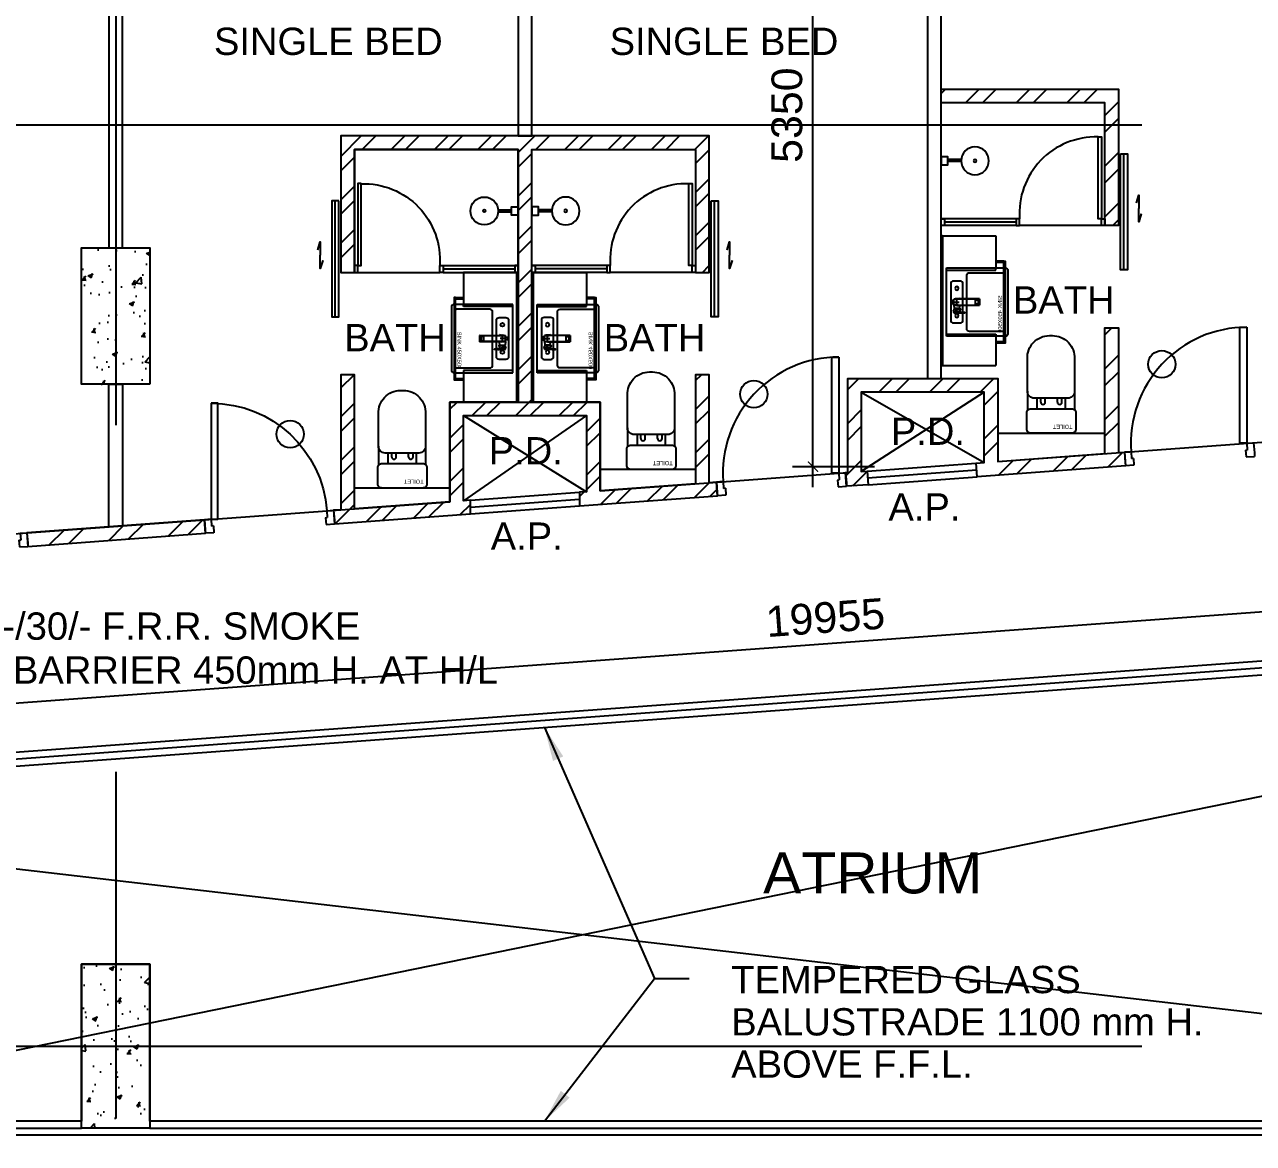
# Model space of a CAD drawing. Header units: millimetres. Extents: x 1500 to 71987, y 7230 to 49618.
# Drawn here: x 27332 to 36339, y 27988 to 36185 of the extents above; entities that cross this region are included whole.
import ezdxf
from ezdxf.enums import TextEntityAlignment as Align

# ---------------------------------------------------------------- set-up
doc = ezdxf.new("R2010")
doc.units = ezdxf.units.MM
doc.header["$MEASUREMENT"] = 0
doc.linetypes.add('CENTERX2', pattern=[101.6, 63.5, -12.7, 12.7, -12.7])
doc.layers.get('0').update_dxf_attribs({"color": 8})
doc.layers.get('Defpoints').update_dxf_attribs({"color": 8})
doc.layers.add('00-NONPLOT', color=8, linetype='Continuous', plot=False)
doc.layers.add('LP-Nonplot', color=8, linetype='Continuous', plot=False)
for name, color, linetype in [('arrow', 8, 'Continuous'), ('Default', 8, 'Continuous'), ('Door', 8, 'Continuous'), ('Dry Wall', 8, 'Continuous'), ('FSD', 8, 'Continuous'), ('GBP A.P.', 8, 'Continuous'), ('GBP Dim', 8, 'Continuous'), ('GBP Text 200', 8, 'Continuous'), ('GBP Text 250', 8, 'Continuous'), ('grid', 8, 'CENTERX2'), ('hatch', 8, 'Continuous'), ('HATCH 1', 8, 'Continuous'), ('LP-Sanitary', 8, 'Continuous'), ('LP-Sanitary2', 8, 'Continuous'), ('LP-WC', 8, 'Continuous'), ('PD', 8, 'Continuous'), ('PD DOOR', 8, 'Continuous'), ('SMOKE BARRIER', 8, 'Continuous'), ('TEXT', 8, 'Continuous'), ('TEXT Ref', 8, 'Continuous'), ('WALL-NEW', 8, 'Continuous'), ('WALL-STRUCTURE', 8, 'Continuous'), ('WINDOW', 8, 'Continuous'), ('zzz-room mix', 8, 'Continuous')]:
    doc.layers.add(name, color=color, linetype=linetype)
doc.layers.add('LP-Furn built-in', color=8, linetype='Continuous', lineweight=0)
doc.styles.add('BH', font='arial.ttf')
doc.dimstyles.new('200 GBP', dxfattribs={"dimscale": 1.5, "dimtxt": 150, "dimasz": 50, "dimexe": 100, "dimexo": 50, "dimgap": 50, "dimtad": 1, "dimdec": 0, "dimzin": 0, "dimdsep": 46, "dimtxsty": 'BH', "dimblk": 'ARCHTICK', "dimcen": 0.09, "dimdle": 100, "dimclrd": 9, "dimclre": 9, "dimclrt": 1, "dimadec": 0, "dimazin": 0, "dimtfac": 1, "dimtdec": 0, "dimtix": 1, "dimtmove": 2, "dimatfit": 3, "dimldrblk": 'ARCHTICK', "dimfxl": 300, "dimfxlon": 1, "dimtolj": 1, "dimtzin": 0, "dimarcsym": 0})
doc.dimstyles.get("Standard").update_dxf_attribs({"dimtxt": 0.18, "dimasz": 0.18, "dimexe": 0.18, "dimexo": 0.0625, "dimgap": 0.09, "dimtad": 0, "dimtih": 1, "dimtoh": 1, "dimdec": 4, "dimzin": 0, "dimdsep": 46, "dimtxsty": 'Standard', "dimcen": 0.09, "dimadec": 0, "dimazin": 0, "dimtfac": 1, "dimtdec": 4, "dimtofl": 0, "dimtmove": 0, "dimatfit": 3, "dimfxl": 1, "dimtolj": 1, "dimtzin": 0, "dimarcsym": 0})
pattern_1 = [(50, (-576161.28, 762350.3), (364.36934, -31.87817), [38.1, -419.1]), (355, (-576161.28, 762350.3), (-70.48565, 382.11329), [30.48, -335.28]), (100.451, (-576130.9, 762347.65), (293.885, 350.23338), [32.38, -356.18]), (46.1842, (-576161.3, 762451.9), (542.15808, -84.08466), [57.15, -628.65]), (96.6356, (-576116.1, 762444.9), (474.80847, 494.8511), [48.57, -534.27]), (351.184, (-576161.3, 762451.9), (474.8092, 494.85024), [45.72, -502.92]), (21, (-576110.48, 762426.5), (303.22976, -204.53104), [38.1, -419.1]), (326, (-576110.48, 762426.5), (123.60406, 368.37593), [30.48, -335.28]), (71.4514, (-576085.2, 762409.46), (426.83298, 163.84572), [32.38, -356.18]), (37.5, (-576161.28, 762350.3), (6.177207, 169.110078), [0, -331.216, 0, -340.36, 0, -336.55]), (7.5, (-576161.28, 762350.3), (133.639325, 200.36115), [0, -194.056, 0, -323.596, 0, -128.27]), (327.5, (-576274.56, 762350.3), (271.18119, -11.457488), [0, -127, 0, -396.24, 0, -525.78]), (317.5, (-576325.36, 762350.3), (296.25836, 50.85298), [0, -165.1, 0, -263.144, 0, -373.38])]

# ---------------------------------------------------------------- blocks, each defined once
blk = doc.blocks.new('DR1CR2')
at = {"layer": 'Door'}
for p, q in [((-50, 0), (-50, -50)), ((-50, 0), (0, 0)), ((0, 0), (0, -75)), ((-62.5, -50), (-50, -50)), ((-62.5, -50), (-62.5, -100)), ((0, -75), (0, -100)), ((-62.5, -100), (0, -100))]:
    blk.add_line(p, q, dxfattribs=at)
blk = doc.blocks.new('pln_toilet')
for p, q in [((-170.1, -306.5), (-170.1, -171.6)), ((175.5, -306.5), (175.5, -165.2)), ((-78.2, -226.9), (-78.2, -256.5)), ((-45, -226.9), (-45, -256.5)), ((44.7, -226.9), (44.7, -256.5)), ((77.9, -226.9), (77.9, -256.5))]:
    blk.add_line(p, q)
for points in [[(180, -30), (180, -149.3, -0.414214), (150, -179.3), (-150, -179.3, -0.414214), (-180, -149.3), (-180, -30, -0.414214), (-150, 0), (150, 0, -0.414214)], [(175.5, -306.5), (175.5, -545.1, -0.424695), (14, -715.1), (-7.8, -715.1, -0.423698), (-170.1, -545.1), (-170.1, -306.5, -0.414214), (-120.1, -256.5), (125.5, -256.5, -0.414214)]]:
    blk.add_lwpolyline(points, format="xyb", close=True)
for points in [[(-101.9, -256.5), (-101.9, -179.3)], [(102.9, -179.3), (102.9, -256.5)]]:
    blk.add_lwpolyline(points)
for centre in [(-61.6, -226.9), (61.3, -226.9)]:
    blk.add_arc(centre, 16.6, 0, 180)
at = {"layer": '00-NONPLOT', "insert": (-155.8, -31.2), "char_height": 30, "width": 702.887, "attachment_point": 1}
blk.add_mtext('TOILET', dxfattribs=at)
blk = doc.blocks.new('SEANNOT_GROUP2')
at = {"layer": 'Default'}
blk.add_line((81.5, 351.1), (81.5, 317.9), dxfattribs=at)
blk = doc.blocks.new('SEANNOT_GROUP3')
at = {"layer": 'Default'}
blk.add_line((99.8, 335.2), (63.8, 335.2), dxfattribs=at)
blk = doc.blocks.new('ghtfdgd')
at = {"layer": 'LP-Sanitary'}
for p, q in [((79214.2, -115039.6), (79218.2, -114994.6)), ((79215.7, -115019.1), (79215.7, -115005.6)), ((79215.7, -115005.6), (79217.2, -115005.6)), ((79220.2, -114994.6), (79217.1, -115027.9)), ((79220.2, -114994.6), (79218.2, -114994.6)), ((79218.9, -115183.4), (79220.2, -114994.6)), ((79261.1, -114994.6), (79220.2, -114994.6)), ((79230.7, -114993.6), (79230.7, -114979.6)), ((79231.2, -114979.1), (79250.2, -114979.1)), ((79250.2, -114994.1), (79231.2, -114994.1)), ((79238.9, -114994.1), (79238.9, -114994.6)), ((79242.4, -114994.6), (79242.4, -114994.1)), ((79250.7, -114979.6), (79250.7, -114993.6)), ((79263.2, -114994.6), (79261.1, -114994.6)), ((79261.1, -114994.6), (79262.4, -115183.4)), ((79264.2, -115027.9), (79261.1, -114994.6)), ((79263.2, -114994.6), (79288.7, -114996.6)), ((79263.2, -114994.6), (79267.1, -115039.6)), ((79288.7, -115037.7), (79288.7, -114996.6)), ((79290.7, -115009.4), (79290.7, -115000.9)), ((79290.7, -115009.6), (79290.7, -115009.4)), ((79290.7, -115010.3), (79290.7, -115009.6)), ((79290.7, -115044.4), (79290.7, -115010.3)), ((79290.9, -115010.4), (79310.4, -115018.6)), ((79290.9, -115010.4), (79290.9, -115044.5)), ((79310.7, -115017.8), (79291, -115009.5)), ((79291, -115009.5), (79291, -115009.5)), ((79291, -115009.5), (79291, -115009.5)), ((79310.7, -115017.8), (79314.8, -115009.2)), ((79315.2, -115010.7), (79313.6, -115020.4)), ((79315.2, -115010.7), (79317.3, -115050.4)), ((79318, -115050.2), (79316, -115010.5)), ((79317.3, -115002.9), (79318.9, -114997.5)), ((79319.4, -115044.7), (79317.3, -115002.9)), ((79318.7, -114997.4), (79318.9, -114997.5)), ((79319.3, -114997.6), (79318.9, -114997.4)), ((79318.9, -114997.5), (79319.4, -114997.7)), ((79319.4, -114997.7), (79319.4, -115044.7)), ((79319.8, -115045.3), (79319.8, -114998.3)), ((79217.1, -115027.9), (79214.2, -115039.6)), ((79217.1, -115039.6), (79214.2, -115039.6)), ((79217.5, -115184.4), (79217.1, -115027.9)), ((79264.2, -115027.9), (79263.8, -115184.4)), ((79264.2, -115027.9), (79267.1, -115039.6)), ((79267.1, -115039.6), (79264.2, -115039.6)), ((79288.7, -115037.7), (79267.1, -115039.6)), ((79290.7, -115044.7), (79290.7, -115044.4)), ((79290.9, -115044.5), (79310.4, -115036.3)), ((79291, -115044.9), (79310.7, -115036.6)), ((79310.4, -115018.6), (79310.5, -115018.7)), ((79310.4, -115036.3), (79310.5, -115036.2)), ((79310.5, -115018.7), (79310.5, -115027.4)), ((79310.5, -115036.2), (79310.5, -115027.4)), ((79313.5, -115028.9), (79313.5, -115020.8)), ((79313.5, -115020.8), (79317.3, -115050.9)), ((79313.5, -115028.9), (79313.5, -115036.9)), ((79313.5, -115036.9), (79317.3, -115075.5)), ((79313.5, -115037), (79317.3, -115075.5)), ((79313.6, -115020.5), (79313.6, -115020.4)), ((79317.3, -115050.5), (79313.6, -115020.5)), ((79317.3, -115050.4), (79317.3, -115050.5)), ((79317.3, -115051.4), (79317.3, -115063.3)), ((79317.3, -115075.1), (79317.3, -115063.3)), ((79317.7, -115051.6), (79318.9, -115052.3)), ((79317.7, -115063.5), (79317.7, -115051.6)), ((79317.7, -115063.5), (79317.7, -115075.4)), ((79317.7, -115075.4), (79318.9, -115074.8)), ((79319.4, -115051), (79318, -115050.2)), ((79318, -115076), (79319.3, -115075.3)), ((79318.9, -115074.8), (79318.9, -115052.3)), ((79319.4, -115044.7), (79319.4, -115051)), ((79319.8, -115051.6), (79319.8, -115045.3)), ((79319.8, -115051.9), (79319.8, -115051.6)), ((79319.8, -115051.9), (79319.8, -115074.4)), ((79319.8, -115074.4), (79319.8, -115074.6)), ((79218.9, -115183.4), (79217.5, -115184.4)), ((79217.5, -115184.4), (79263.8, -115184.4)), ((79262.4, -115183.4), (79218.9, -115183.4)), ((79225, -115154.8), (79225, -115173.1)), ((79255.3, -115153.8), (79226, -115153.8)), ((79255.3, -115154), (79226, -115154)), ((79226, -115174.1), (79255.3, -115174.1)), ((79256.3, -115173.1), (79256.3, -115154.8)), ((79262.4, -115183.4), (79263.8, -115184.4))]:
    blk.add_line(p, q, dxfattribs=at)
for centre, radius, start, end in [((79231.2, -114979.6), 0.5, 90, 180), ((79231.2, -114993.6), 0.5, 180, 270), ((79250.2, -114979.6), 0.5, 0, 90), ((79250.2, -114993.6), 0.5, 270, 0), ((79280.3, -115017.1), 20, 56.8024, 65.16541), ((79290.9, -115000.9), 0.2, 127.85265, 180), ((79511, -115282.7), 357.7, 125.84981, 127.98251), ((79530.3, -115308.3), 389.7, 125.92638, 127.88363), ((79234, -109870), 5139.5, 270.63577, 270.89969), ((79227.2, -108854.2), 6155.7, 270.59451, 270.81562), ((79288.3, -115009.7), 2.67, 3.1953, 9.33669), ((79301.7, -114992.9), 0.28, 69.68638, 135.20106), ((79314, -115009.4), 0.822, 12.82151, 37.37855), ((79314.7, -115011.5), 2.53, 77.49723, 90.78809), ((79315.1, -115009.5), 0.509, 38.0096, 78.40522), ((84763.2, -116562.2), 5664.7, 164.02206, 164.08854), ((79313.8, -115010.5), 2.18, 358.67427, 36.2852), ((79318.5, -114997.9), 0.689, 55.95421, 80.13248), ((79319, -114998.3), 0.8, 0.00654, 61.47672), ((79240.7, -115019.1), 25, 180, 185.74251), ((79280.3, -115017.1), 20, 294.83459, 301.61275), ((79290.9, -115044.7), 0.2, 180.01397, 293.04704), ((79319.7, -114996.5), 23.1, 247.12521, 247.49949), ((79339.3, -115104.4), 73.6, 112.75714, 112.87481), ((79312.3, -115020.9), 1.23, 6.09456, 11.51592), ((79308.7, -115037.4), 4.84, 5.24499, 7.19277), ((79310.7, -115037.3), 2.83, 5.64545, 8.81471), ((79317.8, -115050.7), 0.54, 62.22165, 149.68726), ((79305.3, -115051.3), 11.9, 359.62289, 2.1624), ((79313.2, -115075.2), 4.12, 356.11976, 1.38136), ((79317.8, -115075.5), 0.494, 177.69922, 295.85307), ((79318.6, -115075.3), 0.938, 181.08912, 220.22046), ((79315.7, -115050), 2.38, 342.31294, 353.97204), ((79317.3, -115050.2), 0.738, 359.2113, 2.9985), ((79319, -115074.6), 0.786, 294.19625, 0.49169), ((79319.1, -115051.6), 0.688, 1.5121, 63.73401)]:
    blk.add_arc(centre, radius, start, end, dxfattribs=at)
for centre, major_axis, ratio, start_param, end_param in [((79290.9, -115000.9), (0.2, 0), 0.870233, 1.308042, 3.141593), ((79290.9, -115009.4), (0.2, 0), 0.870251, 1.333095, 3.141593), ((79290.9, -115010.3), (0.2, 0), 0.5, 3.141593, 4.712389), ((79290.9, -115000.9), (0.123, -0.158), 0.834595, 2.099205, 3.141593), ((79290.9, -115000.9), (0.123, -0.158), 0.834595, 3.141593, 3.165459), ((79290.9, -115010), (0.077, 0.836), 0.04975, 4.217846, 5.325586), ((79301.6, -114992.9), (0.117, -0.162), 0.844851, 2.109561, 3.167674), ((79315.1, -115009.6), (0.173, 0.708), 0.018166, 0.444134, 0.918054), ((79315.3, -115009.6), (0.412, 0.321), 0.549065, 0.513637, 1.195391), ((79315.7, -115010.9), (-0.499, -0.026), 0.868619, 4.118709, 5.82428), ((79316.8, -115003.6), (0.961, -0.275), 0.902908, 1.271288, 1.565184), ((79318.4, -114998), (-0.211, -0.772), 0.117484, 2.694436, 3.141054), ((79318.5, -114998.1), (-0.382, -0.703), 0.237912, 2.705017, 3.14394), ((79319, -114998.3), (-0.382, -0.703), 0.237912, 2.705017, 3.141091), ((79319, -114998.3), (-0.8, 0), 0.876594, 3.141494, 4.164132), ((79290.9, -115044.4), (0.2, 0), 0.5, 3.141593, 4.712389), ((79290.9, -115044.1), (-0.077, 0.836), 0.04975, 2.065339, 3.17308), ((79310.4, -115018.2), (-0.311, -0.737), 0.21898, 1.092037, 2.210933), ((79310.4, -115035.9), (-0.311, 0.737), 0.21898, 2.049556, 3.141593), ((79310.5, -115018.3), (-0.309, -0.738), 0.217421, 1.09135, 2.210755), ((79310.5, -115035.8), (-0.309, 0.738), 0.217421, 2.050243, 3.169648), ((79310.4, -115035.9), (-0.311, 0.737), 0.21898, 3.141593, 3.168451), ((79314.3, -115020.6), (-0.782, -0.167), 0.921627, 5.682069, 6.099643), ((79314.3, -115020.8), (-0.794, -0.099), 0.898005, 5.760928, 6.175764), ((79314.3, -115036.7), (0.793, 0.106), 0.789486, 3.026004, 3.133916), ((79314.3, -115036.9), (0.796, 0.077), 0.827125, 3.057559, 3.141593), ((79317.8, -115050.6), (-0.5, -0.016), 0.857677, 4.139605, 5.842177), ((79317.8, -115050.9), (-0.5, -0.02), 0.273668, 4.356492, 6.23412), ((79317.8, -115063.3), (-0.5, 0), 0.5, 0.054498, 1.448623), ((79317.8, -115075.5), (-0.494, 0.079), 0.969108, 0.192451, 2.070079), ((79319, -115045.3), (-0.8, 0), 0.876594, 3.141494, 4.164132), ((79226, -115154.8), (-1, 0), 0.992546, 4.712389, 6.283185), ((79226, -115154.9), (1, 0), 0.890286, 1.570796, 3.141593), ((79226, -115173.1), (1, 0), 0.992546, 3.141593, 4.712389), ((79255.3, -115154.8), (-1, 0), 0.992546, 3.141593, 4.712389), ((79255.3, -115154.9), (1, 0), 0.890286, 0, 1.570796), ((79255.3, -115173.1), (1, 0), 0.992546, 4.712389, 6.283185)]:
    blk.add_ellipse(centre, major_axis=major_axis, ratio=ratio, start_param=start_param, end_param=end_param, dxfattribs=at)
for points, knots in [([(79291, -115009.5), (79291, -115009.5), (79290.9, -115009.5), (79290.8, -115009.6), (79290.7, -115009.6), (79290.7, -115009.6)], [0, 0, 0, 0, 0.5, 0.5, 1, 1, 1, 1]), ([(79291, -115000.7), (79291, -115000.8), (79291, -115000.8), (79291, -115000.9), (79291, -115001.2), (79291, -115001.4), (79291, -115001.7), (79291, -115002.7), (79291, -115003.8), (79291, -115004.8), (79291, -115006.3), (79291, -115007.8), (79291, -115009.2)], [0, 0, 0, 0, 0.02306, 0.02306, 0.02306, 0.115301, 0.115301, 0.115301, 0.484264, 0.484264, 0.484264, 1, 1, 1, 1]), ([(79301.6, -114992.7), (79301.9, -114992.8), (79302.2, -114992.9), (79302.5, -114993), (79305, -114993.6), (79307.5, -114994.3), (79310.1, -114995), (79312.9, -114995.8), (79315.8, -114996.6), (79318.7, -114997.4)], [0, 0, 0, 0, 0.051688, 0.051688, 0.051688, 0.494848, 0.494848, 0.494848, 1, 1, 1, 1]), ([(79314.8, -115009.2), (79314.8, -115009.2), (79314.9, -115009.2), (79314.9, -115009.2), (79315, -115009.2), (79315, -115009.2), (79315.1, -115009.2), (79315.2, -115009.2)], [0, 0, 0, 0, 0.25, 0.25, 0.5, 0.5, 1, 1, 1, 1]), ([(79317.1, -115002.7), (79317, -115003), (79316.9, -115003.3), (79316.8, -115003.6), (79316.5, -115004.7), (79316.2, -115005.8), (79315.9, -115006.9), (79315.7, -115007.6), (79315.4, -115008.3), (79315.2, -115009)], [0, 0, 0, 0, 0.131954, 0.131954, 0.131954, 0.659772, 0.659772, 0.659772, 1, 1, 1, 1]), ([(79315.2, -115009.2), (79315.2, -115009.2), (79315.2, -115009.2), (79315.2, -115009.2), (79315.2, -115009.2), (79315.2, -115009.2)], [0, 0, 0, 0, 0.5, 0.5, 1, 1, 1, 1]), ([(79315.2, -115009.2), (79315.3, -115009.3), (79315.3, -115009.4), (79315.3, -115009.5), (79315.3, -115009.6), (79315.3, -115009.8), (79315.3, -115009.8), (79315.3, -115009.9), (79315.3, -115010), (79315.2, -115010.2), (79315.2, -115010.3), (79315.2, -115010.5), (79315.2, -115010.6), (79315.2, -115010.7)], [0, 0, 0, 0, 0.125, 0.125, 0.25, 0.25, 0.375, 0.375, 0.5, 0.5, 0.75, 0.75, 1, 1, 1, 1]), ([(79318.7, -114997.4), (79318.6, -114997.5), (79318.6, -114997.7), (79318.5, -114997.9), (79318.2, -114999), (79317.9, -115000.1), (79317.5, -115001.2), (79317.4, -115001.7), (79317.2, -115002.2), (79317.1, -115002.7)], [0, 0, 0, 0, 0.095324, 0.095324, 0.095324, 0.707603, 0.707603, 0.707603, 1, 1, 1, 1]), ([(79310.5, -115018.7), (79310.9, -115018.8), (79311.2, -115019), (79311.9, -115019.4), (79312.2, -115019.7), (79312.8, -115020.1), (79313, -115020.3), (79313.4, -115020.5), (79313.5, -115020.5), (79313.5, -115020.7)], [0, 0, 0, 0, 0.25, 0.25, 0.5, 0.5, 0.75, 0.75, 1, 1, 1, 1]), ([(79310.5, -115036.2), (79310.9, -115036.1), (79311.2, -115035.9), (79311.9, -115035.6), (79312.2, -115035.5), (79312.8, -115035.6), (79313, -115035.7), (79313.4, -115036.2), (79313.5, -115036.5), (79313.5, -115036.8)], [0, 0, 0, 0, 0.25, 0.25, 0.5, 0.5, 0.75, 0.75, 1, 1, 1, 1]), ([(79313.6, -115020.4), (79313.5, -115020.2), (79313.5, -115020), (79313.3, -115019.6), (79313.2, -115019.3), (79312.7, -115018.8), (79312.3, -115018.6), (79311.6, -115018.2), (79311.2, -115018), (79310.8, -115017.9)], [0, 0, 0, 0, 0.25, 0.25, 0.5, 0.5, 0.75, 0.75, 1, 1, 1, 1]), ([(79310.8, -115036.5), (79311, -115036.5), (79311.3, -115036.3), (79311.8, -115036.2), (79312.2, -115036.1), (79312.5, -115036), (79312.8, -115036), (79313, -115036), (79313.1, -115036.1), (79313.2, -115036.2), (79313.4, -115036.3), (79313.5, -115036.6), (79313.5, -115036.7), (79313.5, -115036.8)], [0, 0, 0, 0, 0.124812, 0.2213171, 0.3092796, 0.3899271, 0.4711589, 0.5451559, 0.6166529, 0.6889172, 0.7974179, 0.8896188, 0.9816515, 0.9816515, 0.9816515, 0.9816515]), ([(79317.3, -115050.5), (79317.3, -115050.5), (79317.3, -115050.5), (79317.3, -115050.6), (79317.3, -115050.6), (79317.3, -115050.7), (79317.3, -115050.8), (79317.3, -115050.9)], [0, 0, 0, 0, 0.25, 0.25, 0.5, 0.5, 1, 1, 1, 1]), ([(79317.3, -115051.4), (79317.3, -115051.5), (79317.3, -115051.5), (79317.5, -115051.6), (79317.6, -115051.6), (79317.7, -115051.6)], [0, 0, 0, 0, 0.5, 0.5, 1, 1, 1, 1]), ([(79317.3, -115075.1), (79317.3, -115075.2), (79317.3, -115075.2), (79317.5, -115075.3), (79317.6, -115075.3), (79317.7, -115075.4)], [0, 0, 0, 0, 0.5, 0.5, 1, 1, 1, 1]), ([(79317.7, -115051.6), (79317.7, -115051.6), (79317.7, -115051.5), (79317.8, -115051.4), (79317.8, -115051.3), (79317.8, -115051.1), (79317.8, -115051), (79317.9, -115050.9), (79317.9, -115050.8), (79317.9, -115050.7)], [0, 0, 0, 0, 0.25, 0.25, 0.5, 0.5, 0.75, 0.75, 1, 1, 1, 1]), ([(79319.4, -115051), (79319.4, -115051), (79319.4, -115051), (79319.4, -115051), (79319.4, -115051), (79319.4, -115051), (79319.4, -115051), (79319.4, -115051.1), (79319.4, -115051.1), (79319.4, -115051.2), (79319.4, -115051.2), (79319.3, -115051.3), (79319.3, -115051.3), (79319.3, -115051.4), (79319.3, -115051.5), (79319.2, -115051.6), (79319.2, -115051.6), (79319.1, -115051.7), (79319.1, -115051.8), (79319, -115051.9), (79319, -115052), (79318.9, -115052.1), (79318.9, -115052.1), (79318.9, -115052.2), (79318.9, -115052.3), (79318.9, -115052.3), (79318.9, -115052.3), (79318.9, -115052.3), (79318.9, -115052.3), (79318.9, -115052.3), (79318.9, -115052.3)], [0, 0, 0, 0, 0.000034, 0.000034, 0.000034, 0.03445, 0.03445, 0.03445, 0.175251, 0.175251, 0.175251, 0.317196, 0.317196, 0.317196, 0.479622, 0.479622, 0.479622, 0.662074, 0.662074, 0.662074, 0.829132, 0.829132, 0.829132, 0.958486, 0.958486, 0.958486, 0.999966, 0.999966, 0.999966, 1, 1, 1, 1]), ([(79319.8, -115051.9), (79319.8, -115052), (79319.7, -115052), (79319.7, -115052.1), (79319.6, -115052.2), (79319.4, -115052.3), (79319.3, -115052.3), (79319.1, -115052.3), (79319, -115052.3), (79318.9, -115052.3)], [0, 0, 0, 0, 0.25, 0.25, 0.5, 0.5, 0.75, 0.75, 1, 1, 1, 1]), ([(79319.8, -115074.4), (79319.8, -115074.5), (79319.7, -115074.5), (79319.7, -115074.6), (79319.6, -115074.7), (79319.4, -115074.8), (79319.3, -115074.8), (79319.1, -115074.8), (79319, -115074.8), (79318.9, -115074.8)], [0, 0, 0, 0, 0.25, 0.25, 0.5, 0.5, 0.75, 0.75, 1, 1, 1, 1]), ([(79319.3, -115075.3), (79319.3, -115075.3), (79319.3, -115075.3), (79319.2, -115075.3), (79319.2, -115075.3), (79319.1, -115075.3), (79319.1, -115075.2), (79319, -115075.2), (79319, -115075.1), (79318.9, -115075.1), (79318.9, -115075), (79318.9, -115074.9), (79318.9, -115074.9), (79318.9, -115074.9), (79318.9, -115074.8), (79318.9, -115074.8), (79318.9, -115074.8), (79318.9, -115074.8), (79318.9, -115074.8)], [0.3296223, 0.3296223, 0.3296223, 0.3296223, 0.4796217, 0.4796217, 0.4796217, 0.6620737, 0.6620737, 0.6620737, 0.829132, 0.829132, 0.829132, 0.9584856, 0.9584856, 0.9584856, 0.9999655, 0.9999655, 0.9999655, 1, 1, 1, 1])]:
    blk.add_open_spline(points, degree=3, knots=knots, dxfattribs=at)
for points, degree in [([(79301.8, -114992.7), (79301.7, -114992.6), (79301.7, -114992.7), (79301.6, -114992.7)], 3), ([(79318.6, -114997.3), (79316.3, -114996.6), (79310.7, -114995.1), (79301.8, -114992.7)], 3), ([(79313.5, -115028.9), (79313.5, -115028.4), (79313.4, -115028), (79312.3, -115027.4), (79311.4, -115027.4), (79310.5, -115027.4)], 5), ([(79317.9, -115075.9), (79317.9, -115076), (79318, -115076), (79318, -115075.9)], 3)]:
    blk.add_open_spline(points, degree=degree, dxfattribs=at)
at = {"layer": 'LP-Nonplot'}
for name in ['SEANNOT_GROUP2', 'SEANNOT_GROUP3']:
    blk.add_blockref(name, (79159.1, -115352.3), dxfattribs=at)
blk = doc.blocks.new('SINK')
at = {"layer": '00-NONPLOT'}
for p, q in [((-75421.8, -44774), (-75421.8, -45134)), ((-74951.8, -44774), (-74951.8, -45134)), ((-75421.8, -45134), (-75436.8, -45134)), ((-74951.8, -45134), (-74936.8, -45134))]:
    blk.add_line(p, q, dxfattribs=at)
blk.add_lwpolyline([(-75321.1, -44804.3), (-75053.8, -44804.3, -0.414214), (-75033.8, -44824.3), (-75033.8, -44873.8, -0.414214), (-75053.8, -44893.8), (-75321.1, -44893.8, -0.414214), (-75341.1, -44873.8), (-75341.1, -44824.3, -0.414214)], format="xyb", close=True, dxfattribs=at)
for centre in [(-75287.6, -44849), (-75087.4, -44849)]:
    blk.add_circle(centre, 13.4, dxfattribs=at)
at = {"layer": 'LP-Sanitary'}
blk.add_line((-74936.8, -44774), (-75436.8, -44774), dxfattribs=at)
blk.add_lwpolyline([(-75436.8, -44774), (-75436.8, -45203.2, 0.414214), (-75416.8, -45223.2), (-74956.8, -45223.2, 0.414214), (-74936.8, -45203.2), (-74936.8, -44774)], format="xyb", dxfattribs=at)
blk.add_lwpolyline([(-75401.8, -44941.1), (-75401.8, -45183.3, 0.414117), (-75381.8, -45203.2), (-74991.8, -45203.2, 0.41431), (-74971.8, -45183.2), (-74971.8, -44941.1, 0.414117), (-74991.8, -44921.1), (-75381.8, -44921.1, 0.41431)], format="xyb", close=True, dxfattribs=at)
at = {"layer": 'LP-Furn built-in'}
blk.add_blockref('ghtfdgd', (-154427.4, 70168.1), dxfattribs=at)
at = {"layer": '00-NONPLOT', "insert": (-75236.2, -45149.9), "char_height": 30, "width": 702.887, "attachment_point": 1, "rotation": 0}
blk.add_mtext('SINK 450X500', dxfattribs=at)
blk = doc.blocks.new('pln_sink 1100x380')
at = {"ltscale": 1000}
for p, q in [((0, 0), (400, 0)), ((400, 0), (400, -235)), ((459.9, -184.9), (400, -184.9)), ((459.9, -194.9), (400, -194.9)), ((400, -735), (400, -950)), ((459.9, -776.6), (400, -776.6)), ((459.9, -786.6), (400, -786.6)), ((0, -950), (400, -950))]:
    blk.add_line(p, q, dxfattribs=at)
for points in [[(10, -950), (10, 0), (0, 0), (0, -950), (10, -950)], [(10, 0), (10, -950), (0, -950), (0, 0), (10, 0)]]:
    blk.add_lwpolyline(points, dxfattribs=at)
at = {"ltscale": 200}
blk.add_lwpolyline([(459.9, -184.9), (468.4, -184.9), (468.4, -786.6), (459.9, -786.6)], close=True, dxfattribs=at)
at = {"layer": 'LP-Furn built-in', "extrusion": (0, 0, -1), "zscale": -1, "rotation": 270}
blk.add_blockref('SINK', (44734, -75671.8), dxfattribs=at)
blk = doc.blocks.new('pln_shower head')
at = {"ltscale": 100}
for points in [[(101, 9.1), (200, 9.1)], [(101, -5.9), (200, -5.9)]]:
    blk.add_lwpolyline(points, dxfattribs=at)
at = {"ltscale": 0.5}
blk.add_lwpolyline([(248, 30.1), (248, -29.9), (200, -29.9), (200, 30.1)], close=True, dxfattribs=at)
at = {"ltscale": 100}
blk.add_circle((0, 0), 101.9, dxfattribs=at)
at = {"layer": '00-NONPLOT'}
blk.add_circle((0, 0), 10, dxfattribs=at)
blk = doc.blocks.new('A$C65CE4B9A')
at = {"layer": 'grid', "ltscale": 200}
for p, q in [((-41000, 10500), (-41000, -20450)), ((-66500, 0), (0, 0)), ((-66500, -6750), (0, -6750))]:
    blk.add_line(p, q, dxfattribs=at)
blk = doc.blocks.new('_ArchTick')
at = {"color": 0, "const_width": 0.1}
blk.add_lwpolyline([(0.5, 0.5), (-0.5, -0.5)], dxfattribs=at)
blk = doc.blocks.new('*D178')
at = {"layer": 'Defpoints', "color": 0, "transparency": 16777216}
for p in [(35646.7, 32970.1), (41997, 31881.6), (35760, 31424.2)]:
    blk.add_point(p, dxfattribs=at)
at = {"layer": 'GBP Dim', "color": 9, "lineweight": -2, "transparency": 16777216}
for p, q in [((41872.7, 33577.1), (42008, 31732)), ((41434.9, 33394.6), (42033.3, 33438.4)), ((41548.2, 31848.7), (42146.6, 31892.6))]:
    blk.add_line(p, q, dxfattribs=at)
at = {"layer": 'GBP Dim', "color": 9, "lineweight": -2, "transparency": 16777216, "xscale": 75, "yscale": 75, "zscale": 75}
for p, rotation in [((41883.7, 33427.5), 94.19418278630829), ((41997, 31881.6), 274.1941827863083)]:
    blk.add_blockref('_ArchTick', p, dxfattribs=dict(at, rotation=rotation))
at = {"layer": 'GBP Dim', "transparency": 16777216, "insert": (42129.7, 32668.4), "char_height": 225, "attachment_point": 5, "rotation": 274.19418, "style": 'BH'}
blk.add_mtext('\\A1;1550', dxfattribs=at)
blk = doc.blocks.new('*D161')
at = {"layer": 'Defpoints', "color": 0, "transparency": 16777216}
for p in [(33110.6, 38295.7), (33654.1, 38295.7), (33650, 32945.9)]:
    blk.add_point(p, dxfattribs=at)
at = {"layer": 'GBP Dim', "color": 9, "lineweight": -2, "transparency": 16777216}
for p, q in [((33110.6, 32795.9), (33110.6, 38445.7)), ((33560.6, 38295.7), (32960.6, 38295.7)), ((33560.6, 32945.9), (32960.6, 32945.9))]:
    blk.add_line(p, q, dxfattribs=at)
at = {"layer": 'GBP Dim', "color": 9, "lineweight": -2, "transparency": 16777216, "xscale": 75, "yscale": 75, "zscale": 75}
for p, rotation in [((33110.6, 38295.7), 90), ((33110.6, 32945.9), 270)]:
    blk.add_blockref('_ArchTick', p, dxfattribs=dict(at, rotation=rotation))
at = {"layer": 'GBP Dim', "transparency": 16777216, "insert": (32920.6, 35521.2), "char_height": 225, "attachment_point": 5, "rotation": 90, "style": 'BH'}
blk.add_mtext('\\A1;5350', dxfattribs=at)
blk = doc.blocks.new('*D159')
at = {"layer": 'Defpoints', "color": 0, "transparency": 16777216}
for p in [(43166.2, 32379.8), (43200, 31919.8), (23298.3, 30460.3)]:
    blk.add_point(p, dxfattribs=at)
at = {"layer": 'GBP Dim', "color": 9, "lineweight": -2, "transparency": 16777216}
for p, q in [((43194.5, 31994.6), (43155.3, 32529.4)), ((23115, 30909.4), (43315.8, 32390.8)), ((23292.8, 30535.1), (23253.6, 31070))]:
    blk.add_line(p, q, dxfattribs=at)
at = {"layer": 'GBP Dim', "color": 9, "lineweight": -2, "transparency": 16777216, "xscale": 75, "yscale": 75, "zscale": 75}
for p, rotation in [((43166.2, 32379.8), 4.194182783227751), ((23264.6, 30920.4), 184.1941827832277)]:
    blk.add_blockref('_ArchTick', p, dxfattribs=dict(at, rotation=rotation))
at = {"layer": 'GBP Dim', "transparency": 16777216, "insert": (33201.5, 31839.5), "char_height": 225, "attachment_point": 5, "rotation": 4.19418, "style": 'BH'}
blk.add_mtext('\\A1;19955', dxfattribs=at)
blk = doc.blocks.new('*D160')
at = {"layer": 'Defpoints', "color": 0, "transparency": 16777216}
for p in [(24720, 28150.1), (43200, 28150.1), (43200, 27587.3)]:
    blk.add_point(p, dxfattribs=at)
at = {"layer": 'GBP Dim', "color": 9, "lineweight": -2, "transparency": 16777216}
for p, q in [((24720, 28037.3), (24720, 27437.3)), ((43200, 28037.3), (43200, 27437.3)), ((24570, 27587.3), (43350, 27587.3))]:
    blk.add_line(p, q, dxfattribs=at)
at = {"layer": 'GBP Dim', "color": 9, "lineweight": -2, "transparency": 16777216, "xscale": 75, "yscale": 75, "zscale": 75, "rotation": 180}
blk.add_blockref('_ArchTick', (24720, 27587.3), dxfattribs=at)
at = {"layer": 'GBP Dim', "color": 9, "lineweight": -2, "transparency": 16777216, "xscale": 75, "yscale": 75, "zscale": 75}
blk.add_blockref('_ArchTick', (43200, 27587.3), dxfattribs=at)
at = {"layer": 'GBP Dim', "transparency": 16777216, "insert": (33960, 27777.2), "char_height": 225, "attachment_point": 5, "style": 'BH'}
blk.add_mtext('\\A1;18480', dxfattribs=at)

msp = doc.modelspace()

# ---------------------------------------------------------------- hatches: boundary and pattern name
at = {"layer": 'hatch'}
h = msp.add_hatch(dxfattribs=at)
h.set_pattern_fill('ANSI32', color=256, scale=700, style=0)
h.set_pattern_definition([(45, (323672.64, -85897.1), (-185.61553, 185.61553), []), (45, (323796.39, -85897.1), (-185.61553, 185.61553), [])])
h.paths.add_polyline_path([(36850, 33550), (36850, 33158.7), (37150, 33180.7), (37150, 33550), (37250, 33550), (37250, 33188), (37660.2, 33218.1), (37667.5, 33118.4), (36347.5, 33021.6), (36340.1, 33121.3), (36750, 33151.4), (36750, 33550)])
h.paths.add_polyline_path([(35350, 33048.7), (35392.7, 33051.8), (35400, 32952.1), (34315.1, 32872.5), (34307.8, 32972.3), (34365, 32976.5), (34365, 33491.5), (33465, 33491.5), (33465, 32910.5), (33507.6, 32913.6), (33514.9, 32813.9), (33357.3, 32802.3), (33350, 32902), (33365, 32903.1), (33365, 33591.5), (34465, 33591.5), (34465, 32983.8), (35250, 33041.4), (35250, 33961.9), (35350, 33961.9)])
h.paths.add_polyline_path([(34050, 35711.9), (35350, 35711.9), (35350, 34711.9), (35250, 34711.9), (35250, 35611.9), (34050, 35611.9)])
h.paths.add_polyline_path([(39685, 33266.3), (39685, 33366.6), (39635, 33362.9), (39635, 33954.1), (40535, 33954.1), (40535, 33428.9), (40535.4, 33429), (40485, 33425.3), (40485, 33325), (40657.3, 33337.6), (40650, 33437.4), (40635, 33436.3), (40635, 34054.1), (39535, 34054.1), (39535, 33355.6), (38750, 33298), (38750, 34265.1), (38650, 34265.1), (38650, 33290.7), (38607.7, 33287.6), (38615, 33187.9)])
edge = h.paths.add_edge_path()
edge.add_line((38750, 35015.1), (38750, 35905.1))
edge.add_line((38750, 35905.1), (39950, 35905.1))
edge.add_line((39950, 35905.1), (39950, 36005.1))
edge.add_line((39950, 36005.1), (38650, 36005.1))
edge.add_line((38650, 36005.1), (38650, 35015.1))
edge.add_line((38650, 35015.1), (38750, 35015.1))
h = msp.add_hatch(dxfattribs=at)
h.set_pattern_fill('ANSI32', color=256, scale=600, style=0)
h.set_pattern_definition([(45, (321972.65, -85797.18), (-159.09903, 159.09903), []), (45, (322078.72, -85797.18), (-159.09903, 159.09903), [])])
h.paths.add_polyline_path([(29750, 35269.6), (30950, 35269.6), (30950, 33419.6), (30450, 33419.6), (30450, 32689.3), (29750, 32637.9), (29750, 33619.6), (29650, 33619.6), (29650, 32630.6), (29597.5, 32626.7), (29604.8, 32527), (30599.9, 32600), (30599.9, 32700.3), (30550, 32696.5), (30550, 33319.6), (31450, 33319.6), (31450, 32762.6), (31400.1, 32758.9), (31400.1, 32658.7), (32409.9, 32732.7), (32402.5, 32832.5), (32350, 32828.6), (32350, 33619.6), (32250, 33619.6), (32250, 32821.3), (31550, 32769.9), (31550, 33419.6), (31050, 33419.6), (31050, 35269.6), (32250, 35269.6), (32250, 34369.6), (32350, 34369.6), (32350, 35369.6), (29650, 35369.6), (29650, 34369.6), (29750, 34369.6)])
h = msp.add_hatch(dxfattribs=at)
h.set_pattern_fill('AR-CONC', color=256, scale=2, style=0)
h.set_pattern_definition(pattern_1)
h.paths.add_polyline_path([(28250, 33550), (27750, 33550), (27750, 34550), (28250, 34550)])
h = msp.add_hatch(dxfattribs=at)
h.set_pattern_fill('ANSI32', color=256, scale=30, style=0)
h.set_pattern_definition([(45, (27950, 32406.2), (-202.06, 202.06), []), (45, (28084.7, 32406.2), (-202.06, 202.06), [])])
h.paths.add_polyline_path([(28050, 32513.3), (28000, 32509.6), (28000, 32409.3), (28657.3, 32457.5), (28650, 32557.3), (28050, 32513.3)])
h.paths.add_polyline_path([(28000, 32509.6), (27950, 32505.9), (27350, 32461.9), (27357.3, 32362.2), (28000, 32409.3)])
h = msp.add_hatch(dxfattribs=at)
h.set_pattern_fill('AR-CONC', color=256, scale=2, style=0)
h.set_pattern_definition(pattern_1)
h.paths.add_polyline_path([(28250, 28100), (27750, 28100), (27750, 29300), (28250, 29300)])

# ---------------------------------------------------------------- linework, layer by layer
at = {"layer": 'Door'}
for points in [[(35365.1, 35236.9), (35415.1, 35236.9), (35415.1, 34386.9), (35365.1, 34386.9)], [(29634.9, 34894.6), (29584.9, 34894.6), (29584.9, 34044.6), (29634.9, 34044.6)], [(32365.1, 34894.6), (32415.1, 34894.6), (32415.1, 34044.6), (32365.1, 34044.6)]]:
    msp.add_lwpolyline(points, close=True, dxfattribs=at)
for points in [[(35390.1, 34386.9), (35390.1, 35236.9)], [(29609.9, 34044.6), (29609.9, 34894.6)], [(32390.1, 34044.6), (32390.1, 34894.6)], [(35482.8, 34877.7), (35500, 34935.2), (35500, 34838)], [(35517.2, 34798.3), (35500, 34740.7), (35500, 34838)], [(29482.8, 34535.4), (29500, 34593), (29500, 34495.7)], [(32482.8, 34535.4), (32500, 34593), (32500, 34495.7)], [(29517.2, 34456), (29500, 34398.4), (29500, 34495.7)], [(32517.2, 34456), (32500, 34398.4), (32500, 34495.7)], [(36290.3, 33967.6), (36290.3, 33117.6), (36240.3, 33117.6), (36240.3, 33967.6), (36290.3, 33967.6)], [(33300.1, 33748.3), (33300.1, 32898.3), (33250.1, 32898.3), (33250.1, 33748.3), (33300.1, 33748.3)], [(28699.9, 33410.9), (28699.9, 32560.9), (28749.9, 32560.9), (28749.9, 33410.9), (28699.9, 33410.9)]]:
    msp.add_lwpolyline(points, dxfattribs=at)
for points in [[(36290.3, 33967.6, 0.43582), (35442.6, 33055.4)], [(33300.1, 33748.3, 0.43582), (32452.4, 32836.1)], [(28699.9, 33410.9, -0.392932), (29547.6, 32623.1)]]:
    msp.add_lwpolyline(points, format="xyb", dxfattribs=at)
at = {"layer": 'Dry Wall'}
for points in [[(33950, 33591.5), (34050, 33591.5), (34050, 38303.1), (33950, 38295.7), (33950, 33591.5)], [(31050, 35369.6), (31050, 38083.1), (30950, 38075.8), (30950, 35369.6), (31050, 35369.6)], [(28050, 34550), (28050, 37863.1), (27950, 37855.8), (27950, 34550)]]:
    msp.add_lwpolyline(points, dxfattribs=at)
msp.add_lwpolyline([(28050, 32513.3), (27950, 32505.9), (27950, 33550), (28050, 33550)], close=True, dxfattribs=at)
at = {"layer": 'FSD'}
for centre in [(35667.6, 33696.2), (32677.5, 33476.9), (29278.5, 33183.6)]:
    msp.add_circle(centre, 100, dxfattribs=at)
at = {"layer": 'HATCH 1', "ltscale": 50}
for points in [[(24719, 28150), (43200, 31919.7)], [(23298.3, 30460.2), (43200, 28150)]]:
    msp.add_lwpolyline(points, dxfattribs=at)
at = {"layer": 'LP-Furn built-in'}
for points in [[(35482.8, 34877.7), (35500, 34935.2), (35500, 34838)], [(35517.2, 34798.3), (35500, 34740.7), (35500, 34838)], [(29482.8, 34535.4), (29500, 34593), (29500, 34495.7)], [(32482.8, 34535.4), (32500, 34593), (32500, 34495.7)], [(29517.2, 34456), (29500, 34398.4), (29500, 34495.7)], [(32517.2, 34456), (32500, 34398.4), (32500, 34495.7)]]:
    msp.add_lwpolyline(points, dxfattribs=at)
at = {"layer": 'LP-Sanitary'}
for points in [[(35200, 35361.3, 0.444386), (34625, 34761.9)], [(29800, 35019.1, -0.444386), (30375, 34419.6)], [(32200, 35019.1, 0.444386), (31625, 34419.6)]]:
    msp.add_lwpolyline(points, format="xyb", dxfattribs=at)
for points in [[(35200, 35361.9), (35225, 35361.9), (35225, 34761.9), (35200, 34761.9)], [(29800, 35019.6), (29775, 35019.6), (29775, 34419.6), (29800, 34419.6)], [(32200, 35019.6), (32225, 35019.6), (32225, 34419.6), (32200, 34419.6)], [(34625, 34761.9), (34600, 34761.9), (34600, 34711.9), (34625, 34711.9)], [(35225, 34761.9), (35250, 34761.9), (35250, 34711.9), (35225, 34711.9)], [(29775, 34419.6), (29750, 34419.6), (29750, 34369.6), (29775, 34369.6)], [(30375, 34419.6), (30400, 34419.6), (30400, 34369.6), (30375, 34369.6)], [(31625, 34419.6), (31600, 34419.6), (31600, 34369.6), (31625, 34369.6)], [(32225, 34419.6), (32250, 34419.6), (32250, 34369.6), (32225, 34369.6)]]:
    msp.add_lwpolyline(points, close=True, dxfattribs=at)
for points in [[(30950, 34369.6), (30950, 35269.6), (29750, 35269.6), (29750, 34419.6)], [(30950, 34419.6), (30950, 35269.6)], [(31050, 34419.6), (31050, 35269.6)], [(31050, 34369.6), (31050, 35269.6), (32250, 35269.6), (32250, 34369.6)], [(34600, 34761.9), (34050, 34761.9), (34050, 34761.9)], [(34050, 34761.9), (34075, 34761.9), (34075, 34711.9), (34050, 34711.9), (34050, 34761.9)], [(34600, 34711.9), (34050, 34711.9), (34050, 34736.9)], [(34600, 34736.9), (34075, 34736.9)], [(35225, 34711.9), (34625, 34711.9)], [(30400, 34419.6), (30950, 34419.6), (30950, 34419.6)], [(30950, 34419.6), (30925, 34419.6), (30925, 34369.6), (30950, 34369.6), (30950, 34419.6)], [(31600, 34419.6), (31050, 34419.6), (31050, 34419.6)], [(31050, 34419.6), (31075, 34419.6), (31075, 34369.6), (31050, 34369.6), (31050, 34419.6)], [(29775, 34369.6), (30375, 34369.6)], [(30400, 34369.6), (30950, 34369.6), (30950, 34394.6)], [(30400, 34394.6), (30925, 34394.6)], [(31600, 34369.6), (31050, 34369.6), (31050, 34394.6)], [(31600, 34394.6), (31075, 34394.6)], [(32225, 34369.6), (31625, 34369.6)]]:
    msp.add_lwpolyline(points, dxfattribs=at)
at = {"layer": 'LP-WC'}
msp.add_line((34465, 33191.4), (35250, 33191.4), dxfattribs=at)
for points in [[(32250, 32925.1), (31550, 32925.1)], [(30452.5, 32789.4), (29750, 32789.4)]]:
    msp.add_lwpolyline(points, dxfattribs=at)
at = {"layer": 'PD', "ltscale": 20}
for p, q in [((33465, 33491.5), (34365, 32976.5)), ((34365, 33491.5), (33465, 32910.5))]:
    msp.add_line(p, q, dxfattribs=at)
at = {"layer": 'PD'}
for p, q in [((33507.6, 32913.6), (34307.8, 32972.3)), ((33514.9, 32813.9), (34315.1, 32872.5))]:
    msp.add_line(p, q, dxfattribs=at)
at = {"layer": 'PD', "ltscale": 20}
for points in [[(30550, 33319.6), (31450, 32762.6)], [(31450, 33319.6), (30550, 32696.6)]]:
    msp.add_lwpolyline(points, dxfattribs=at)
at = {"layer": 'PD'}
for points in [[(30599.9, 32700.3), (31400.1, 32758.9)], [(30599.9, 32600), (31400.1, 32658.7)]]:
    msp.add_lwpolyline(points, dxfattribs=at)
at = {"layer": 'PD DOOR'}
msp.add_line((33511.2, 32863.7), (34311.5, 32922.4), dxfattribs=at)
msp.add_lwpolyline([(30599.9, 32650.1), (31400.1, 32708.8)], dxfattribs=at)
at = {"layer": 'SMOKE BARRIER', "ltscale": 1000}
msp.add_lwpolyline([(37250, 28050.1), (43300, 28050.1), (43300, 32027.4), (23125.2, 30547.9), (24663.7, 28050.1)], close=True, dxfattribs=at)
at = {"layer": 'WALL-NEW'}
for points in [[(34050, 35711.9), (35350, 35711.9), (35350, 34711.9), (35250, 34711.9), (35250, 35611.9), (34050, 35611.9), (34050, 35711.9)], [(29750, 35269.6), (30950, 35269.6), (30950, 33419.6), (30450, 33419.6), (30450, 32689.3), (29750, 32637.9), (29750, 33619.6), (29650, 33619.6), (29650, 32630.6), (29597.5, 32626.7), (29604.8, 32527), (30599.9, 32600), (30599.9, 32700.3), (30550, 32696.5), (30550, 33319.6), (31450, 33319.6), (31450, 32762.6), (31400.1, 32758.9), (31400.1, 32658.7), (32409.9, 32732.7), (32402.5, 32832.5), (32350, 32828.6), (32350, 33619.6), (32250, 33619.6), (32250, 32821.3), (31550, 32769.9), (31550, 33419.6), (31050, 33419.6), (31050, 35269.6), (32250, 35269.6), (32250, 34369.6), (32350, 34369.6), (32350, 35369.6), (29650, 35369.6), (29650, 34369.6), (29750, 34369.6), (29750, 35269.6)], [(35350, 33048.7), (35392.7, 33051.8), (35400, 32952.1), (34315.1, 32872.5), (34307.8, 32972.3), (34365, 32976.5), (34365, 33491.5), (33465, 33491.5), (33465, 32910.5), (33507.6, 32913.6), (33514.9, 32813.9), (33357.3, 32802.3), (33350, 32902), (33365, 32903.1), (33365, 33591.5), (34465, 33591.5), (34465, 32983.8), (35250, 33041.4), (35250, 33961.9), (35350, 33961.9), (35350, 33048.7)], [(33350, 32901.9), (33357.3, 32802.2)], [(27950, 32505.9), (27950, 32505.9), (27350, 32461.9), (27357.3, 32362.2), (28657.3, 32457.5), (28650, 32557.3), (27950, 32505.9), (27950, 32505.9)]]:
    msp.add_lwpolyline(points, dxfattribs=at)
at = {"layer": 'WALL-STRUCTURE'}
for points in [[(28250, 33550), (27750, 33550), (27750, 34550), (28250, 34550)], [(28250, 28100), (27750, 28100), (27750, 29300), (28250, 29300)]]:
    msp.add_lwpolyline(points, close=True, dxfattribs=at)
at = {"layer": 'WINDOW'}
for points in [[(37250, 28100), (43250, 28100), (43250, 31973.5), (23210.9, 30504), (24691.7, 28100), (27750, 28100)], [(43200, 28150), (37250, 28150), (37250, 29300), (36750, 29300), (36750, 28150), (28250, 28150), (28250, 29300), (27750, 29300), (27750, 28150), (24719, 28150), (24719, 28150), (23298.3, 30460.2), (43200, 31919.7), (43200, 28150)], [(28250, 28100), (36750, 28100)]]:
    msp.add_lwpolyline(points, dxfattribs=at)
at = {"layer": 'zzz-room mix'}
msp.add_lwpolyline([(20400, 31952.3), (24450, 32249.3), (24450, 32979.6), (25550, 32979.6), (25550, 32329.9), (30450, 32689.3), (30450, 33419.6), (31550, 33419.6), (31550, 32769.9), (33365, 32903.1), (33365, 33591.5), (34465, 33591.5), (34465, 32983.8), (39535, 33355.6)], dxfattribs=at)

# ---------------------------------------------------------------- block references
at = {"layer": 'Door', "extrusion": (0, 0, -1), "zscale": -1}
for p, rotation in [((-35392.7, 33051.7), 355.8058458772704), ((-32402.5, 32832.5), 355.8058458772707)]:
    msp.add_blockref('DR1CR2', p, dxfattribs=dict(at, rotation=rotation))
at = {"layer": 'Door'}
for p, rotation in [((36340.1, 33121.2), 4.194154122729603), ((33350, 32901.9), 4.194154122729267), ((27350, 32461.9), 4.194154122729267)]:
    msp.add_blockref('DR1CR2', p, dxfattribs=dict(at, rotation=rotation))
at = {"layer": 'Door', "extrusion": (0, 0, -1), "xscale": -1, "zscale": -1, "rotation": 355.8057885743348}
msp.add_blockref('DR1CR2', (-29597.5, 32626.7), dxfattribs=at)
at = {"layer": 'Door', "xscale": -1, "rotation": 4.194211425665273}
msp.add_blockref('DR1CR2', (28650, 32557.3), dxfattribs=at)
at = {"layer": 'LP-Sanitary', "xscale": -1}
for p in [(34298, 35186.7), (31298, 34819.5)]:
    msp.add_blockref('pln_shower head', p, dxfattribs=at)
at = {"layer": 'LP-Sanitary'}
for name, p in [('pln_shower head', (30702, 34819.5)), ('pln_sink 1100x380', (34050, 34636.7))]:
    msp.add_blockref(name, p, dxfattribs=at)
at = {"layer": 'LP-Sanitary2', "xscale": -1}
msp.add_blockref('pln_sink 1100x380', (30950, 34369.6), dxfattribs=at)
at = {"layer": 'LP-Sanitary2'}
msp.add_blockref('pln_sink 1100x380', (31050, 34369.6), dxfattribs=at)
at = {"layer": 'LP-Sanitary2', "rotation": 180}
for p in [(34857.5, 33191.4), (31926.3, 32925.1), (30101.3, 32789.4)]:
    msp.add_blockref('pln_toilet', p, dxfattribs=at)
at = {"layer": 'TEXT Ref'}
msp.add_blockref('A$C65CE4B9A', (69000, 35450), dxfattribs=at)

# ---------------------------------------------------------------- texts
at = {"layer": 'GBP A.P.', "style": 'BH'}
for p in [(33927.7, 32550.7), (31012.7, 32336.9)]:
    msp.add_text('A.P.', height=200, rotation=0.00004, dxfattribs=at).set_placement(p, align=Align.CENTER)
at = {"layer": 'GBP Text 200', "style": 'BH'}
for s, p in [('SINGLE BED', (29558.6, 35962.4)), ('SINGLE BED', (32458.6, 35962.4)), ('BATH', (34948.6, 34067.3)), ('BATH', (30047.3, 33791.2)), ('BATH', (31949.8, 33791.2))]:
    msp.add_text(s, height=200, dxfattribs=at).set_placement(p, align=Align.CENTER)
for s, p in [('-/30/- F.R.R. SMOKE', (27170.1, 31677.8)), (' BARRIER 450mm H. AT H/L', (27170.1, 31355.8)), ('TEMPERED GLASS', (32511.4, 29088.5)), ('BALUSTRADE 1100 mm H.', (32511.4, 28778.6)), ('ABOVE F.F.L.', (32511.4, 28468.7))]:
    msp.add_text(s, height=200, dxfattribs=at).set_placement(p)
at = {"layer": 'GBP Text 250', "style": 'BH'}
msp.add_text('ATRIUM', height=300, dxfattribs=at).set_placement((33548.5, 29819.6), align=Align.CENTER)
at = {"layer": 'TEXT', "style": 'BH'}
for p in [(33953, 33105.8), (31005.8, 32962.6)]:
    msp.add_text('P.D.', height=200, dxfattribs=at).set_placement(p, align=Align.CENTER)

# ---------------------------------------------------------------- dimensions: what is measured, and where the dimension line sits
at = {"layer": 'GBP Dim'}
dim = msp.add_linear_dim(base=(33110.6, 38295.7), p1=(33650, 32945.9), p2=(33654.1, 38295.7), angle=90, dimstyle='200 GBP', override={"dimclrt": 256}, dxfattribs=at)
dim.commit()
dim.dimension.update_dxf_attribs({"geometry": '*D161', "text_midpoint": (32920.6, 35521.2), "dimtype": 160})
for p1, p2, distance, override, picture, middle in [((35646.7, 32970.1), (35760, 31424.2), 6253.8, {"dimclrt": 256}, '*D178', (42129.7, 32668.4)), ((23298.3, 30460.3), (43200, 31919.8), 461.3, {"dimexe": 100, "dimdle": 100, "dimclrt": 256}, '*D159', (33201.5, 31839.5))]:
    dim = msp.add_aligned_dim(p1=p1, p2=p2, distance=distance, dimstyle='200 GBP', override=override, dxfattribs=at)
    dim.commit()
    dim.dimension.update_dxf_attribs({"geometry": picture, "text_midpoint": middle})
dim = msp.add_linear_dim(base=(43200, 27587.3), p1=(24720, 28150.1), p2=(43200, 28150.1), dimstyle='200 GBP', override={"dimexe": 100, "dimdle": 100, "dimclrt": 256}, dxfattribs=at)
dim.commit()
dim.dimension.update_dxf_attribs({"geometry": '*D160', "text_midpoint": (33960, 27777.2)})

# ---------------------------------------------------------------- leaders
at = {"layer": 'arrow'}
for points in [[(31142.2, 31035.5), (31950.2, 29196.6), (32202.9, 29196.6)], [(31142.2, 28150), (31950.2, 29196.6), (32202.9, 29196.6)]]:
    msp.add_leader(points, dimstyle='Standard', override={"dimscale": 2, "dimtxt": 200, "dimasz": 125, "dimexe": 166.67, "dimexo": 100, "dimgap": 100, "dimtih": 0, "dimtoh": 0, "dimdec": 0, "dimrnd": 5.001, "dimtxsty": 'BH', "dimdle": 166.666667, "dimclrd": 9, "dimclre": 9, "dimclrt": 1, "dimtdec": 0, "dimtix": 1, "dimtofl": 1, "dimtmove": 2, "dimfxl": 50}, dxfattribs=at)

doc.saveas('drawing.dxf')
